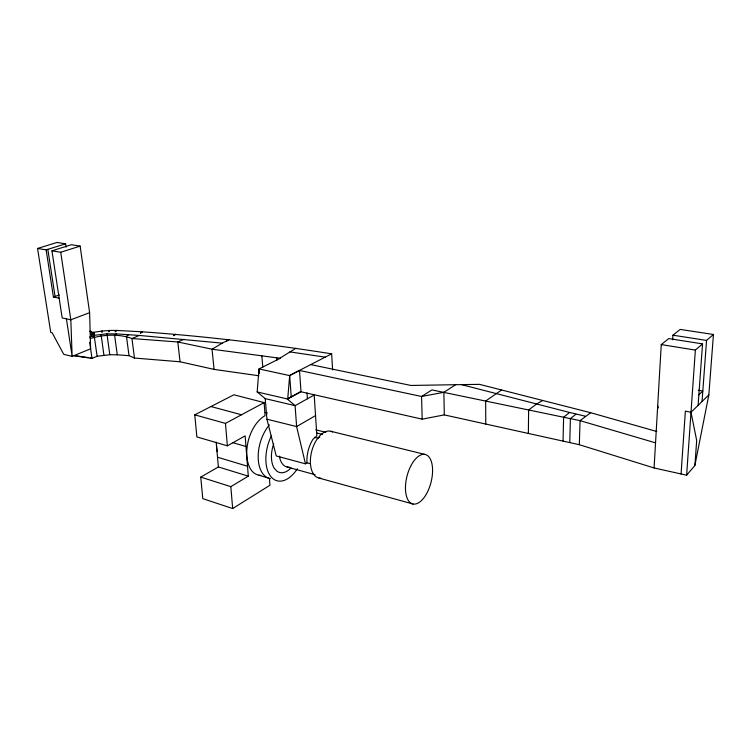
<?xml version="1.0" encoding="UTF-8"?>
<svg xmlns="http://www.w3.org/2000/svg" width="751" height="751" viewBox="0 0 751 751"><rect width="100%" height="100%" fill="white"/><g stroke="black" fill="none" stroke-linecap="round" stroke-linejoin="round"><path stroke-width="1.13" d="M528.357 433.449L528.629 409.943L536.843 403.822L542.457 400.63M563.034 441.109L563.616 417.218L569.596 412.468L585.433 416.232M569.765 442.592L570.403 418.636L575.839 414.27M672.661 339.837L672.952 335.199L680.153 329.417L713.45 334.477L708.841 394.923L694.853 465.582L686.63 475.186L654.083 467.967L579.331 444.705L580.054 420.644L590.708 412.721L656.787 431.496M654.083 467.967L661.255 344.587L668.756 338.57L702.542 343.892L698.083 405.409L691.004 412.261L686.63 475.186M681.073 474.012L685.363 411.116L691.004 412.261L696.684 440.462L694.928 465.169M691.004 412.261L695.36 350.079L702.542 343.892M698.083 405.409L702.035 401.503L706.56 340.419L713.45 334.477M265.216 398.621L266.934 419.208L276.227 455.951L305.46 463.827L306.999 462.851A24.079 13.462 -75.4 0 1 313.036 439.166L316.875 435.871L314.19 395.017L295.096 405.653L265.216 398.621L257.171 391.947L258.973 368.929L280.292 358.283L212.035 349.206L177.809 341.977L131.951 338.523C118.958 333.669 103.356 334.505 90.233 338.57M257.171 391.947L287.708 399.044L289.67 375.613L299.508 370.468L421.564 396.481L443.869 392.313L455.679 384.7L479.57 384.362L590.708 412.721M110.087 330.449L109.13 330.496L108.773 331.792L110.087 330.449L116.377 330.421L142.455 331.829C205.812 336.279 268.924 343.902 331.651 353.834L332.599 369.952M109.13 330.496L102.333 331.041L101.967 332.346L101.516 331.135L92.852 332.44L89.754 331.21M116.377 330.421L115.091 331.764L116.996 330.431M702.035 401.503L708.841 394.923M698.834 394.848L702.805 391.074L698.261 390.248M229.027 339.743L222.23 343.151L139.367 335.444L116.292 333.904L114.65 335.453L117.259 354.801L129.003 355.664L134.467 358.049L180.043 361.775L214.073 369.398L258.964 375.763M142.258 331.82L140.418 333.162L142.455 331.829M501.537 390.041L485.672 401.006L485.766 424.052M175.49 334.345L173.537 335.697L175.706 334.364M128.712 334.73L126.468 336.251L129.003 355.664M226.755 341.085L228.811 339.715M279.879 358.199L295.847 348.304M260.813 475.383A31.673 18.737 -73.9 0 1 250.627 469.225C245.586 460.429 246.103 449.755 248.412 440.208A31.673 18.737 -73.9 0 1 265.065 415.669L264.164 402.611L233.871 394.791L194.762 414.843L196.875 436.922L227.365 445.822L245.155 435.862L248.29 476.153L218.372 466.962L200.733 477.11L202.798 498.655L232.679 508.54L269.919 485.277L269.449 478.518M319.842 437.035L317.926 438.199L314.462 437.326M200.733 477.11L230.82 486.657L248.29 476.153M222.23 343.151L212.035 349.206L214.073 369.398M315.542 415.594L296.617 426.568L266.934 419.208M300.55 391.665L287.239 398.931L295.096 405.653L296.617 426.568L305.46 463.827M287.708 399.044L301.01 391.778L422.184 419.161L444.301 414.89L579.331 444.705M194.762 414.843L225.46 423.386L264.164 402.611M289.426 375.556L331.651 353.834M183.929 339.302L177.809 341.977L180.043 361.775M117.259 354.801L109.796 354.716L97.104 356.265L91.998 358.405L73.729 355.721M139.367 335.444L131.951 338.523L134.467 358.049M89.519 337.124L94.119 335.359L106.961 333.829L116.292 333.904M89.613 312.688L70.819 319.795L62.173 317.964L51.95 250.825L71.373 244.723L80.132 246.112L89.613 312.688L90.618 348.802L72.134 356.368L63.741 354.322L52.138 332.74L50.749 332.43L37.55 248.459L57.01 242.46L65.59 243.812L66.088 247.22M37.55 248.459L46.149 249.867L53.424 297.049L59.404 294.936M51.95 250.825L60.728 252.261L80.132 246.112M46.149 249.867L65.59 243.812M101.516 331.135L102.333 331.041M455.679 384.7L410.91 385.451L310.942 364.657M74.302 355.552L88.027 357.57M289.811 351.881L325.267 357.166M672.952 335.199L706.56 340.419M661.255 344.587L695.36 350.079M53.424 297.049L59.16 298.175M655.548 442.855L580.054 420.644L431.928 389.929L421.564 396.481L422.184 419.161M94.354 336.917L91.631 336.317L90.909 331.285L94.119 335.359L97.104 356.265M90.111 357.955L91.998 358.405L89.679 342.259M330.891 431.299L425.441 454.543A25.506 12.401 -75.7 0 1 426.155 494.44A25.506 12.401 -75.7 0 1 405.456 488.694A25.506 12.401 -75.7 0 1 425.441 454.543M315.767 429.816L325.868 432.313M316.931 433.017L322.564 434.425M461.443 384.615L569.596 412.468M265.244 412.459L267.459 413.041M210.965 406.535L241.503 414.777M306.999 462.851L310.454 463.78M287.182 467.038L315.082 474.698M319.006 478.058L413.041 504.015M232.557 442.611L245.981 446.498M217.508 457.209L247.52 466.249M258.842 475.186L270.238 478.65A31.899 18.597 -74 0 1 258.184 457.425A31.899 18.597 -74 0 1 269.374 424.925M90.139 331.792L94.269 333.444L94.119 335.359L92.317 334.195M92.852 332.44L94.269 333.444L93.847 332.233M657.698 405.793L658.317 407.962M279.494 456.12L280.01 459.002A21.497 12.485 -75.3 0 0 289.379 467.169M47.82 249.351L55.058 296.467M66.435 318.893L72.134 356.368L70.819 319.795L60.728 252.261M103.948 355.43L101.094 334.524M109.796 354.716L106.961 333.829M216.166 442.104L218.372 466.962M259.358 373.378L258.973 368.929L289.67 375.613L291.266 397.101M225.46 423.386L227.365 445.822M230.82 486.657L232.679 508.54M261.846 355.805L262.803 367.258M276.781 357.786L276.959 360.086M299.508 370.468L301.01 391.778M307.018 392.97L307.412 398.79M443.869 392.313L444.301 414.89M332.524 431.956A24.126 13.424 -75.4 0 0 319.87 435.693L316.49 440.039A24.126 13.424 -75.4 0 0 310.567 465.094A24.126 13.424 -75.4 0 0 320.771 478.209M297.358 468.737A32.049 18.493 -74 0 1 270.66 476.331A32.049 18.493 -74 0 1 271.552 435.505M217.264 451.651A31.082 19.094 -73.8 0 1 216.523 445.362M291.088 467.92A23.384 13.49 -74 0 1 276.828 471.112L274.199 468.183A23.384 13.49 -74 0 1 273.683 443.907"/></g></svg>
